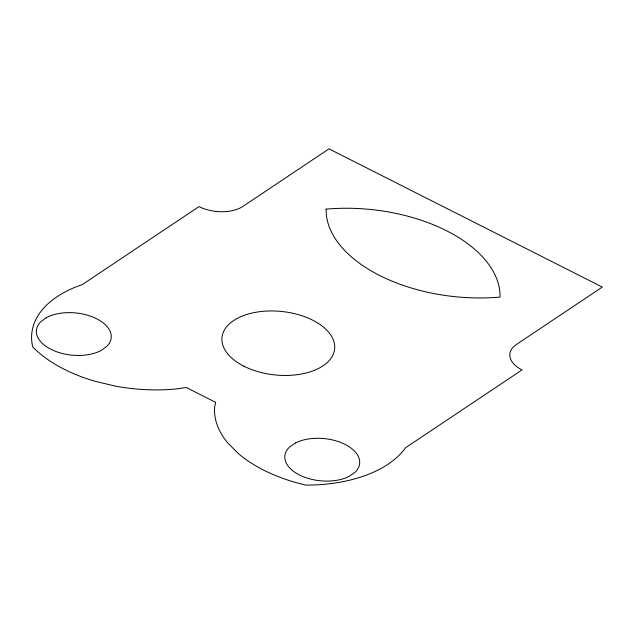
<?xml version="1.0" encoding="UTF-8"?>
<svg xmlns="http://www.w3.org/2000/svg" width="634" height="634" viewBox="0 0 634 634"><rect width="100%" height="100%" fill="white"/><g stroke="black" fill="none" stroke-linecap="round" stroke-linejoin="round"><path stroke-width="0.95" d="M215.663 402.344L214.554 407.662A126.356 71.206 5.8 0 0 227.804 442.984L238.661 453.849A126.356 71.206 5.8 0 0 306 485.137A122.996 69.312 5.8 0 0 405.395 447.866L522.004 369.923A31.454 17.728 5.8 0 1 516.274 344.579L602.3 287.075L329.014 148.863L242.988 206.367A31.454 17.728 5.8 0 1 199.028 206.581L82.42 284.523A122.996 69.312 5.8 0 0 32.714 346.925A126.356 71.206 5.8 0 0 95.33 381.359L115.348 386.106A126.356 71.206 5.8 0 0 177.346 388.848L186.253 387.469L215.663 402.344M46.131 317.8L40.544 321.969A37.588 21.184 5.8 0 0 52.392 350A37.588 21.184 5.8 0 0 101.488 350.277L107.075 346.109A37.588 21.184 5.8 0 0 95.227 318.078A37.588 21.184 5.8 0 0 46.131 317.8M295.737 442.833L289.793 446.835A37.588 21.184 5.8 0 0 299.478 474.993A37.588 21.184 5.8 0 0 348.763 476.53L354.715 472.536A37.588 21.184 5.8 0 0 345.023 444.379A37.588 21.184 5.8 0 0 295.737 442.833M326.13 209.133A137.626 77.554 5.8 0 0 500.044 297.084A137.626 77.554 5.8 0 0 326.13 209.133M243.908 366.198A56.624 31.906 5.8 0 0 334.253 351.284A56.624 31.906 5.8 0 0 256.794 312.11A56.624 31.906 5.8 0 0 243.908 366.198"/></g></svg>
